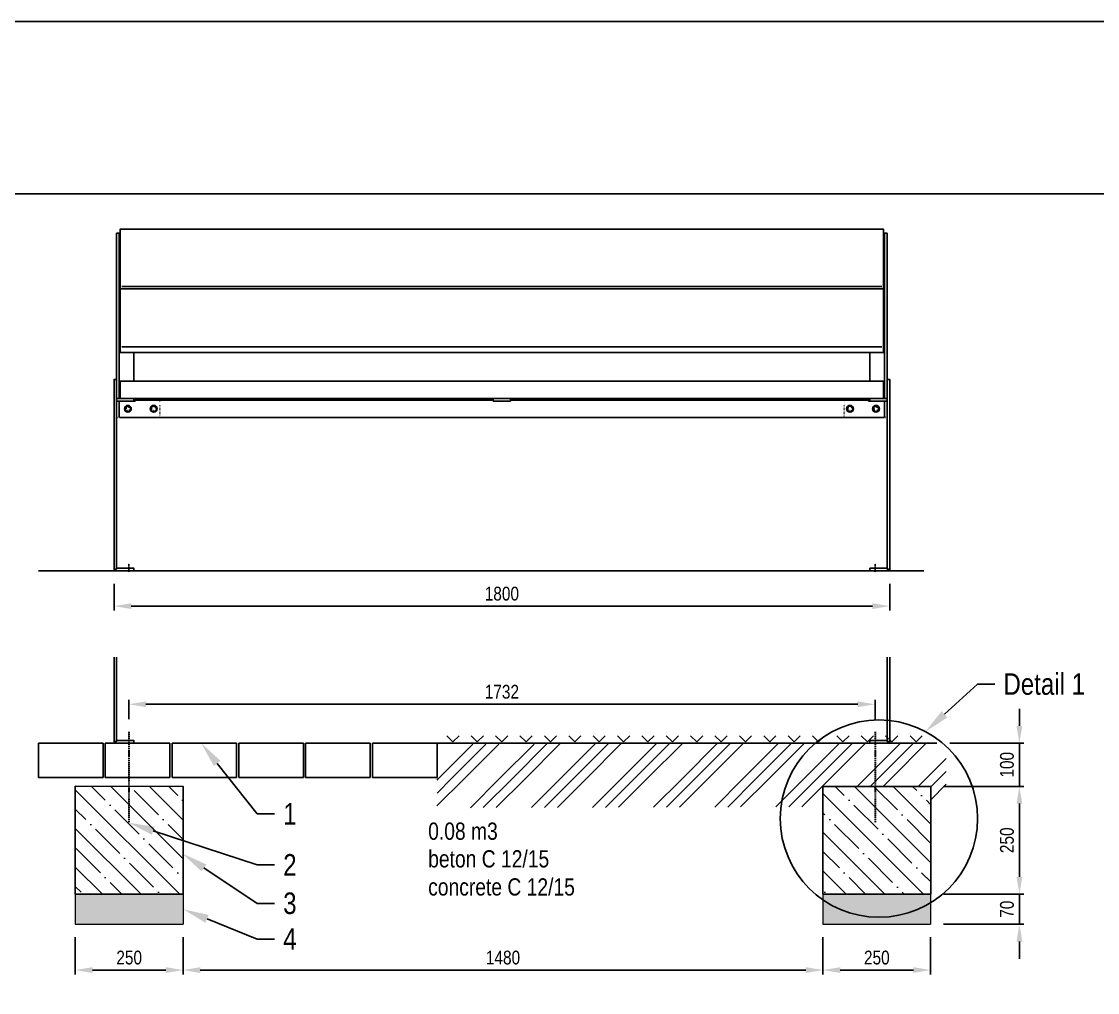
# Model space of a CAD drawing. Header units: millimetres. Extents: x 5064 to 11004, y 3085 to 7285.
# Drawn here: x 6496 to 8993, y 5032 to 7285 of the extents above; entities that cross this region are included whole.
import ezdxf
from ezdxf import colors
from ezdxf.entities.mleader import LeaderData, LeaderLine
from ezdxf.math import Vec2, Vec3

# ---------------------------------------------------------------- set-up
doc = ezdxf.new("R2010")
doc.units = ezdxf.units.MM
doc.header["$LTSCALE"] = 0.3
doc.linetypes.add('ACAD_ISO07W100', pattern=[3.5, 0.5, -3])
doc.linetypes.add('DashDot', pattern=[15, 9, -3, 0, -3])
doc.layers.add('Nekreslit', color=6, linetype='Continuous', plot=False)
doc.layers.add('SRAFY', color=251, linetype='Continuous', lineweight=13)
doc.styles.add('SEACAD_Arial', font='arial.ttf', dxfattribs={"width": 0.8})
doc.dimstyles.new('ISO-25', dxfattribs={"dimtxt": 1.6, "dimasz": 2, "dimexe": 0.5, "dimexo": 1.5, "dimtad": 1, "dimdec": 0, "dimtxsty": 'SEACAD_Arial', "dimcen": 2, "dimadec": 0, "dimazin": 0, "dimtfac": 1, "dimtdec": 0, "dimtmove": 0, "dimatfit": 3, "dimfxl": 1, "dimarcsym": 0})

# ---------------------------------------------------------------- blocks, each defined once
blk = doc.blocks.new('*D166')
at = {"color": 0, "lineweight": -2, "transparency": 16777216}
for p, q in [((6744.9, 5666.5), (6744.9, 5710.7)), ((6784.9, 5700.7), (8436.9, 5700.7)), ((8476.9, 5666.5), (8476.9, 5710.7))]:
    blk.add_line(p, q, dxfattribs=at)
at = {"color": 0, "transparency": 16777216}
for points in [[(6784.9, 5707.4), (6784.9, 5694), (6744.9, 5700.7)], [(8436.9, 5707.4), (8436.9, 5694), (8476.9, 5700.7)]]:
    blk.add_solid(points, dxfattribs=at)
at = {"layer": 'Defpoints', "color": 0, "transparency": 16777216}
for p in [(8476.9, 5700.7), (6744.9, 5636.5), (8476.9, 5636.5)]:
    blk.add_point(p, dxfattribs=at)
at = {"color": 0, "transparency": 16777216, "insert": (7610.9, 5729.6), "char_height": 32, "attachment_point": 5, "style": 'SEACAD_Arial'}
blk.add_mtext('1732', dxfattribs=at)
blk = doc.blocks.new('*D167')
at = {"color": 0, "lineweight": -2, "transparency": 16777216}
for p, q in [((8685.5, 5510.1), (8821.9, 5510.1)), ((8811.9, 5470.1), (8811.9, 5300.1)), ((8635.9, 5260.1), (8821.9, 5260.1))]:
    blk.add_line(p, q, dxfattribs=at)
at = {"color": 0, "transparency": 16777216}
for points in [[(8805.2, 5470.1), (8818.6, 5470.1), (8811.9, 5510.1)], [(8805.2, 5300.1), (8818.6, 5300.1), (8811.9, 5260.1)]]:
    blk.add_solid(points, dxfattribs=at)
at = {"layer": 'Defpoints', "color": 0, "transparency": 16777216}
for p in [(8655.5, 5510.1), (8605.9, 5260.1), (8811.9, 5260.1)]:
    blk.add_point(p, dxfattribs=at)
at = {"color": 0, "transparency": 16777216, "insert": (8783.1, 5385.1), "char_height": 32, "attachment_point": 5, "rotation": 90, "style": 'SEACAD_Arial'}
blk.add_mtext('250', dxfattribs=at)
blk = doc.blocks.new('*D168')
at = {"color": 0, "lineweight": -2, "transparency": 16777216}
for p, q in [((8811.9, 5300.1), (8811.9, 5340.1)), ((8635.9, 5260.1), (8821.9, 5260.1)), ((8811.9, 5260.1), (8811.9, 5190.1)), ((8635.9, 5190.1), (8821.9, 5190.1)), ((8811.9, 5150.1), (8811.9, 5110.1))]:
    blk.add_line(p, q, dxfattribs=at)
at = {"color": 0, "transparency": 16777216}
for points in [[(8805.2, 5300.1), (8818.6, 5300.1), (8811.9, 5260.1)], [(8805.2, 5150.1), (8818.6, 5150.1), (8811.9, 5190.1)]]:
    blk.add_solid(points, dxfattribs=at)
at = {"layer": 'Defpoints', "color": 0, "transparency": 16777216}
for p in [(8605.9, 5260.1), (8605.9, 5190.1), (8811.9, 5190.1)]:
    blk.add_point(p, dxfattribs=at)
at = {"color": 0, "transparency": 16777216, "insert": (8783.1, 5225.1), "char_height": 32, "attachment_point": 5, "rotation": 90, "style": 'SEACAD_Arial'}
blk.add_mtext('70', dxfattribs=at)
blk = doc.blocks.new('*D169')
at = {"color": 0, "lineweight": -2, "transparency": 16777216}
for p, q in [((6621, 5160.1), (6621, 5073.8)), ((6871, 5160.1), (6871, 5073.8)), ((6661, 5083.8), (6831, 5083.8))]:
    blk.add_line(p, q, dxfattribs=at)
at = {"color": 0, "transparency": 16777216}
for points in [[(6661, 5090.5), (6661, 5077.1), (6621, 5083.8)], [(6831, 5090.5), (6831, 5077.1), (6871, 5083.8)]]:
    blk.add_solid(points, dxfattribs=at)
at = {"layer": 'Defpoints', "color": 0, "transparency": 16777216}
for p in [(6621, 5190.1), (6871, 5190.1), (6871, 5083.8)]:
    blk.add_point(p, dxfattribs=at)
at = {"color": 0, "transparency": 16777216, "insert": (6746, 5112.7), "char_height": 32, "attachment_point": 5, "style": 'SEACAD_Arial'}
blk.add_mtext('250', dxfattribs=at)
blk = doc.blocks.new('*D170')
at = {"color": 0, "lineweight": -2, "transparency": 16777216}
for p, q in [((8356, 5160.1), (8356, 5073.8)), ((8605.9, 5160.1), (8605.9, 5073.8)), ((8396, 5083.8), (8565.9, 5083.8))]:
    blk.add_line(p, q, dxfattribs=at)
at = {"color": 0, "transparency": 16777216}
for points in [[(8396, 5090.5), (8396, 5077.2), (8356, 5083.8)], [(8565.9, 5090.5), (8565.9, 5077.2), (8605.9, 5083.8)]]:
    blk.add_solid(points, dxfattribs=at)
at = {"layer": 'Defpoints', "color": 0, "transparency": 16777216}
for p in [(8356, 5190.1), (8605.9, 5190.1), (8605.9, 5083.8)]:
    blk.add_point(p, dxfattribs=at)
at = {"color": 0, "transparency": 16777216, "insert": (8481, 5112.7), "char_height": 32, "attachment_point": 5, "style": 'SEACAD_Arial'}
blk.add_mtext('250', dxfattribs=at)
blk = doc.blocks.new('*D171')
at = {"color": 0, "lineweight": -2, "transparency": 16777216}
for p, q in [((6871, 5160.1), (6871, 5073.8)), ((8356, 5160.1), (8356, 5073.8)), ((6911, 5083.8), (8316, 5083.8))]:
    blk.add_line(p, q, dxfattribs=at)
at = {"color": 0, "transparency": 16777216}
for points in [[(6911, 5090.5), (6911, 5077.1), (6871, 5083.8)], [(8316, 5090.5), (8316, 5077.1), (8356, 5083.8)]]:
    blk.add_solid(points, dxfattribs=at)
at = {"layer": 'Defpoints', "color": 0, "transparency": 16777216}
for p in [(6871, 5190.1), (8356, 5190.1), (8356, 5083.8)]:
    blk.add_point(p, dxfattribs=at)
at = {"color": 0, "transparency": 16777216, "insert": (7613.5, 5112.7), "char_height": 32, "attachment_point": 5, "style": 'SEACAD_Arial'}
blk.add_mtext('1480', dxfattribs=at)
blk = doc.blocks.new('*D172')
at = {"color": 0, "lineweight": -2, "transparency": 16777216}
for p, q in [((8811.9, 5650.4), (8811.9, 5690.4)), ((8650.4, 5610.4), (8821.9, 5610.4)), ((8811.9, 5510.1), (8811.9, 5610.4)), ((8636, 5510.1), (8821.9, 5510.1)), ((8811.9, 5470.1), (8811.9, 5430.1))]:
    blk.add_line(p, q, dxfattribs=at)
at = {"color": 0, "transparency": 16777216}
for points in [[(8805.2, 5650.4), (8818.6, 5650.4), (8811.9, 5610.4)], [(8805.2, 5470.1), (8818.6, 5470.1), (8811.9, 5510.1)]]:
    blk.add_solid(points, dxfattribs=at)
at = {"layer": 'Defpoints', "color": 0, "transparency": 16777216}
for p in [(8620.4, 5610.4), (8811.9, 5610.4), (8606, 5510.1)]:
    blk.add_point(p, dxfattribs=at)
at = {"color": 0, "transparency": 16777216, "insert": (8783.1, 5560.3), "char_height": 32, "attachment_point": 5, "rotation": 90, "style": 'SEACAD_Arial'}
blk.add_mtext('100', dxfattribs=at)
blk = doc.blocks.new('*D173')
at = {"color": 0, "lineweight": -2, "transparency": 16777216}
for p, q in [((6710.9, 5980.4), (6710.9, 5918.5)), ((8510.9, 5980.4), (8510.9, 5918.5)), ((6750.9, 5928.5), (8470.9, 5928.5))]:
    blk.add_line(p, q, dxfattribs=at)
at = {"color": 0, "transparency": 16777216}
for points in [[(6750.9, 5935.2), (6750.9, 5921.8), (6710.9, 5928.5)], [(8470.9, 5935.2), (8470.9, 5921.8), (8510.9, 5928.5)]]:
    blk.add_solid(points, dxfattribs=at)
at = {"layer": 'Defpoints', "color": 0, "transparency": 16777216}
for p in [(6710.9, 6010.4), (8510.9, 6010.4), (8510.9, 5928.5)]:
    blk.add_point(p, dxfattribs=at)
at = {"color": 0, "transparency": 16777216, "insert": (7610.9, 5957.3), "char_height": 32, "attachment_point": 5, "style": 'SEACAD_Arial'}
blk.add_mtext('1800', dxfattribs=at)

msp = doc.modelspace()

# ---------------------------------------------------------------- hatches: boundary and pattern name
at = {"layer": 'SRAFY'}
h = msp.add_hatch(dxfattribs=at)
h.set_pattern_fill('TERACO', color=256, scale=20)
h.set_pattern_definition([(45, (200, 295.79), (-28.28427, 28.28427), [20, -20]), (135, (256.57, 295.79), (-28.28427, -28.28427), [20, -20])])
h.paths.add_polyline_path([(7460.4, 5610.4), (7460.4, 5633.5), (8590.4, 5633.5), (8590.4, 5610.5)])
h = msp.add_hatch(dxfattribs=at)
h.set_pattern_fill('GOST_GROUND', color=256, scale=10)
h.set_pattern_definition([(45, (251.48, 295.79), (141.4214, -9e-15), [200]), (45, (281.48, 295.79), (141.4214, -9e-15), [200]), (45, (311.48, 295.79), (141.4214, -9e-15), [200])])
h.paths.add_polyline_path([(8355.9, 5462.8), (7460.3, 5460.5), (7460.6, 5608), (8641.9, 5610.4), (8641.9, 5463), (8606, 5463), (8606, 5510.1), (8355.9, 5510.1)])
h = msp.add_hatch(dxfattribs=at)
h.set_pattern_fill('ANSI35', color=256, scale=10, angle=90)
h.paths.add_polyline_path([(6870.9, 5510.1), (6621, 5510.4), (6621, 5260.1), (6871, 5260.1)])
h = msp.add_hatch(dxfattribs=at)
h.set_pattern_fill('ANSI35', color=256, scale=10, angle=90)
h.set_pattern_definition([(135, (289.48, 0.008), (-44.9013, -44.9013), []), (135, (289.48, 44.91), (-44.9013, -44.9013), [79.375, -15.875, 0, -15.875])])
h.paths.add_polyline_path([(8605.9, 5510.1), (8355.9, 5510.1), (8355.9, 5260.1), (8606, 5260.1)])
h = msp.add_hatch(dxfattribs=at)
h.set_pattern_fill('AR-SAND', color=256, scale=0.5)
h.set_pattern_definition([(37.5, (-5940, 0), (-0.800016, 24.470662), [0, -19.304, 0, -21.59, 0, -20.6375]), (7.5, (-5940, 0), (22.476164, 35.841255), [0, -10.414, 0, -17.399, 0, -6.6675]), (327.5, (-5955.62, 0), (39.549619, 0.07186), [0, -6.35, 0, -22.86, 0, -29.845]), (317.5, (-5955.62, 0), (38.17782, 11.146466), [0, -3.175, 0, -14.986, 0, -17.145])])
h.paths.add_polyline_path([(6871, 5260.1), (6621, 5260.1), (6621, 5190.1), (6871, 5190.1)])
h.paths.add_polyline_path([(8355.9, 5260.1), (8606, 5260.1), (8606, 5190.1), (8356, 5190.1)])

# ---------------------------------------------------------------- linework, layer by layer
for p, q in [((6716.9, 6793.9), (6722.9, 6793.9)), ((6716.9, 6410.5), (6716.9, 6793.9)), ((6722.9, 6410.5), (6722.9, 6793.9)), ((8498.9, 6410.5), (8498.9, 6793.9)), ((8504.9, 6793.9), (8498.9, 6793.9)), ((8504.9, 6410.5), (8504.9, 6793.9)), ((6722.9, 6784.4), (6724.9, 6784.4)), ((8498.9, 6784.4), (8496.9, 6784.4)), ((6728.9, 6670.6), (8492.9, 6670.6)), ((6728.9, 6530.6), (8492.9, 6530.6)), ((8464.9, 6450.5), (8464.9, 6517.1)), ((6756.9, 6450.5), (6756.9, 6516.9)), ((6756.9, 6404.5), (6759.9, 6404.5)), ((6759.9, 6404.5), (6759.9, 6406.5)), ((8461.9, 6404.5), (8461.9, 6406.5)), ((8464.9, 6404.5), (8461.9, 6404.5)), ((7460.4, 5610.4), (8620.4, 5610.4))]:
    msp.add_line(p, q)
at = {"color": 0, "linetype": 'DashDot', "ltscale": 0.1}
for p, q in [((6744.9, 6027.4), (6744.9, 6007.4)), ((8476.9, 6027.4), (8476.9, 6007.4))]:
    msp.add_line(p, q, dxfattribs=at)
at = {"color": 7, "linetype": 'Continuous'}
for p, q in [((6535.4, 6010.4), (8590.4, 6010.4)), ((6685.4, 5610.4), (6535.4, 5610.4)), ((6535.4, 5610.4), (6535.4, 5530.4)), ((6685.4, 5530.4), (6685.4, 5610.4)), ((6840.4, 5610.4), (6690.4, 5610.4)), ((6690.4, 5610.4), (6690.4, 5530.4)), ((6840.4, 5530.4), (6840.4, 5610.4)), ((6995.4, 5610.4), (6845.4, 5610.4)), ((6845.4, 5610.4), (6845.4, 5530.4)), ((6995.4, 5530.4), (6995.4, 5610.4)), ((7150.4, 5610.4), (7000.4, 5610.4)), ((7000.4, 5610.4), (7000.4, 5530.4)), ((7150.4, 5530.4), (7150.4, 5610.4)), ((7305.4, 5610.4), (7155.4, 5610.4)), ((7155.4, 5610.4), (7155.4, 5530.4)), ((7305.4, 5530.4), (7305.4, 5610.4)), ((7460.4, 5610.4), (7310.4, 5610.4)), ((7310.4, 5610.4), (7310.4, 5530.4)), ((7460.4, 5530.4), (7460.4, 5610.4)), ((6535.4, 5530.4), (6685.4, 5530.4)), ((6690.4, 5530.4), (6840.4, 5530.4)), ((6845.4, 5530.4), (6995.4, 5530.4)), ((7000.4, 5530.4), (7150.4, 5530.4)), ((7155.4, 5530.4), (7305.4, 5530.4)), ((7310.4, 5530.4), (7460.4, 5530.4))]:
    msp.add_line(p, q, dxfattribs=at)
at = {"lineweight": 15}
for p, q in [((6665.9, 6010.4), (6715.9, 6010.4)), ((8466.5, 5610.4), (8416.5, 5610.4))]:
    msp.add_line(p, q, dxfattribs=at)
at = {"linetype": 'DashDot', "lineweight": 30}
for p, q in [((6744.9, 5636.5), (6744.9, 5425.8)), ((8476.9, 5636.5), (8476.9, 5425.8))]:
    msp.add_line(p, q, dxfattribs=at)
for points in [[(8496.9, 6734.5), (8496.9, 6803), (6724.9, 6803), (6724.9, 6734.5)], [(8496.9, 6666), (8496.9, 6803), (6724.9, 6803), (6724.9, 6665)], [(8496.9, 6596.4), (8496.9, 6665), (6724.9, 6665), (6724.9, 6595.4)], [(6716.9, 6404.5), (6756.9, 6404.5), (6756.9, 6410.5), (6716.9, 6410.5)], [(6739.4, 6392.5), (6746.4, 6392.5), (6749.9, 6386.5), (6746.4, 6380.4), (6739.4, 6380.4), (6735.9, 6386.5), (6739.4, 6392.5)], [(6756.9, 6406.5), (7590.9, 6406.5)], [(6799.4, 6392.5), (6806.4, 6392.5), (6809.9, 6386.5), (6806.4, 6380.4), (6799.4, 6380.4), (6795.9, 6386.5), (6799.4, 6392.5)], [(7590.9, 6404.5), (7630.9, 6404.5), (7630.9, 6410.5), (7590.9, 6410.5)], [(7630.9, 6406.5), (8464.9, 6406.5)], [(8422.4, 6392.5), (8415.4, 6392.5), (8411.9, 6386.5), (8415.4, 6380.4), (8422.4, 6380.4), (8425.9, 6386.5), (8422.4, 6392.5)], [(8504.9, 6404.5), (8464.9, 6404.5), (8464.9, 6410.5), (8504.9, 6410.5)], [(8482.4, 6392.5), (8475.4, 6392.5), (8471.9, 6386.5), (8475.4, 6380.4), (8482.4, 6380.4), (8485.9, 6386.5), (8482.4, 6392.5)], [(6716.9, 6016.4), (6756.9, 6016.4), (6756.9, 6010.4), (6710.9, 6010.4), (6710.9, 6016.4), (6710.9, 6016.4)], [(8504.9, 6016.4), (8464.9, 6016.4), (8464.9, 6010.4), (8510.9, 6010.4), (8510.9, 6016.4), (8510.9, 6016.4)], [(6710.9, 5810.4), (6710.9, 5614.4), (6716.9, 5614.4), (6716.9, 5810.4)], [(8510.9, 5810.4), (8510.9, 5614.4), (8504.9, 5614.4), (8504.9, 5810.4)], [(6716.9, 5616.4), (6756.9, 5616.4), (6756.9, 5610.4), (6710.9, 5610.4), (6710.9, 5616.4), (6710.9, 5616.4)], [(8504.9, 5616.4), (8464.9, 5616.4), (8464.9, 5610.4), (8510.9, 5610.4), (8510.9, 5616.4), (8510.9, 5616.4)]]:
    msp.add_lwpolyline(points)
for points in [[(6724.9, 6517.1), (8496.9, 6517.1), (8496.9, 6665), (6724.9, 6665)], [(6710.9, 6014.4), (6716.9, 6014.4), (6716.9, 6454.5), (6710.9, 6454.5)], [(6724.9, 6410.5), (8496.9, 6410.5), (8496.9, 6450.5), (6724.9, 6450.5)], [(8510.9, 6014.4), (8504.9, 6014.4), (8504.9, 6454.5), (8510.9, 6454.5)], [(7590.9, 6404.5), (7630.9, 6404.5), (7630.9, 6410.5), (7590.9, 6410.5)], [(6621, 5260.1), (6871, 5260.1), (6870.9, 5510.1), (6621, 5510.4)], [(8355.9, 5260.1), (8606, 5260.1), (8606, 5510.1), (8355.9, 5510.1)]]:
    msp.add_lwpolyline(points, close=True)
at = {"linetype": 'ACAD_ISO07W100', "ltscale": 3}
for points in [[(6716.9, 6404.5), (6716.9, 6366.5), (6814.9, 6366.5, 0.414214), (6816.9, 6368.5), (6816.9, 6404.5, 0.414214), (6814.9, 6406.5), (6756.9, 6406.5)], [(8504.9, 6404.5), (8504.9, 6366.5), (8406.9, 6366.5, -0.414214), (8404.9, 6368.5), (8404.9, 6404.5, -0.414214), (8406.9, 6406.5), (8464.9, 6406.5)]]:
    msp.add_lwpolyline(points, format="xyb", dxfattribs=at)
msp.add_lwpolyline([(8498.9, 6404.5), (8498.9, 6368.5, -0.414214), (8496.9, 6366.5), (6724.9, 6366.5, -0.414214), (6722.9, 6368.5), (6722.9, 6404.5)], format="xyb")
for centre, radius in [((6742.9, 6386.5), 8), ((6802.9, 6386.5), 8), ((8418.9, 6386.5), 8), ((8478.9, 6386.5), 8), ((8485.9, 5435.4), 229)]:
    msp.add_circle(centre, radius)
for centre in [(6742.9, 6386.5), (6802.9, 6386.5), (8418.9, 6386.5), (8478.9, 6386.5)]:
    msp.add_circle(centre, 4, dxfattribs=at)
at = {"color": 7, "linetype": 'Continuous'}
for centre in [(8590.4, 5610.4), (8590.4, 5610.4), (8566, 5260.1), (8566, 5260.1)]:
    msp.add_circle(centre, 0.01, dxfattribs=at)
at = {"layer": 'Nekreslit'}
for points in [[(5064.4, 3085.3), (11004.4, 3085.3), (11004.4, 7285.3), (5064.4, 7285.3)], [(5464.4, 3285.3), (9504.4, 3285.3), (9504.4, 6885.3), (5464.4, 6885.3)]]:
    msp.add_lwpolyline(points, close=True, dxfattribs=at)
at = {"layer": 'SRAFY'}
for p, q in [((6621, 5260.1), (6621, 5190.1)), ((6871, 5260.1), (6871, 5190.1)), ((8356, 5260.1), (8356, 5190.1)), ((8605.9, 5260.1), (8605.9, 5190.1)), ((6621, 5190.1), (6871, 5190.1)), ((8356, 5190.1), (8605.9, 5190.1))]:
    msp.add_line(p, q, dxfattribs=at)

# ---------------------------------------------------------------- texts
at = {"style": 'SEACAD_Arial', "width": 0.8}
for s, p in [('0.08 m3', (7439.9, 5386.2)), ('beton C 12/15', (7439.9, 5322)), ('concrete C 12/15', (7439.9, 5256.8))]:
    msp.add_text(s, height=40, dxfattribs=at).set_placement(p)

# ---------------------------------------------------------------- dimensions: what is measured, and where the dimension line sits
dim = msp.add_linear_dim(base=(8510.9, 5928.5), p1=(6710.9, 6010.4), p2=(8510.9, 6010.4), dimstyle='ISO-25')
dim.commit()
dim.dimension.update_dxf_attribs({"geometry": '*D173', "text_midpoint": (7610.9, 5957.3)})
for base, p1, p2, override, picture, middle in [((8476.9, 5700.7), (6744.9, 5636.5), (8476.9, 5636.5), {"dimscale": 0, "dimrnd": 1}, '*D166', (7610.9, 5729.6)), ((6871, 5083.8), (6621, 5190.1), (6871, 5190.1), {"dimscale": 0, "dimtix": 0, "dimtofl": 1, "dimtmove": 0, "dimatfit": 3}, '*D169', (6746, 5112.7)), ((8356, 5083.8), (6871, 5190.1), (8356, 5190.1), {"dimscale": 0, "dimrnd": 10, "dimtix": 0, "dimtofl": 1, "dimtmove": 0, "dimatfit": 3}, '*D171', (7613.5, 5112.7)), ((8605.9, 5083.8), (8356, 5190.1), (8605.9, 5190.1), {"dimscale": 0, "dimtix": 0, "dimtofl": 1, "dimtmove": 0, "dimatfit": 3}, '*D170', (8481, 5112.7))]:
    dim = msp.add_linear_dim(base=base, p1=p1, p2=p2, dimstyle='ISO-25', override=override)
    dim.commit()
    dim.dimension.update_dxf_attribs({"geometry": picture, "text_midpoint": middle})
dim = msp.add_linear_dim(base=(8811.9, 5610.4), p1=(8606, 5510.1), p2=(8620.4, 5610.4), angle=90, dimstyle='ISO-25')
dim.commit()
dim.dimension.update_dxf_attribs({"geometry": '*D172', "text_midpoint": (8783.1, 5560.3)})
for base, p1, p2, override, picture, middle in [((8811.9, 5260.1), (8655.5, 5510.1), (8605.9, 5260.1), {"dimscale": 0}, '*D167', (8783.1, 5385.1)), ((8811.9, 5190.1), (8605.9, 5260.1), (8605.9, 5190.1), {"dimscale": 0, "dimtmove": 1}, '*D168', (8783.1, 5225.1))]:
    dim = msp.add_linear_dim(base=base, p1=p1, p2=p2, angle=90, dimstyle='ISO-25', override=override)
    dim.commit()
    dim.dimension.update_dxf_attribs({"geometry": picture, "text_midpoint": middle})

# ---------------------------------------------------------------- leaders
ml = msp.add_multileader_mtext('Standard')
ml.set_content('Detail 1', color=256, style='SEACAD_Arial')
ml.set_leader_properties(lineweight=-3)
ml.build(insert=Vec2(0, 0))
ml.multileader.update_dxf_attribs({"text_right_attachment_type": 6, "dogleg_length": 2, "arrow_head_size": 60, "scale": 20})
ctx = ml.context
ctx.base_point, ctx.scale, ctx.char_height, ctx.arrow_head_size, ctx.landing_gap_size, ctx.plane_origin = Vec3(8754.8, 5747.3), 20, 50, 60, 20, Vec3(10162, 5637.1)
ctx.right_attachment = 6
notes = []
notes.append((ctx, [(0, (1, 1, 0), (8714.8, 5747.3), (1, 0), 40, [(0, [(8593.7, 5637)], 0, [])])]))
ctx.mtext.insert, ctx.mtext.flow_direction = Vec3(8774.8, 5772.7), 5
ml = msp.add_multileader_mtext('Standard')
ml.set_content('1', color=256, style='SEACAD_Arial')
ml.set_leader_properties()
ml.build(insert=Vec2(0, 0))
ml.multileader.update_dxf_attribs({"text_right_attachment_type": 6, "dogleg_length": 2, "arrow_head_size": 60, "scale": 20})
ctx = ml.context
ctx.base_point, ctx.scale, ctx.char_height, ctx.arrow_head_size, ctx.landing_gap_size, ctx.plane_origin = Vec3(7083.4, 5446.3), 20, 50, 60, 20, Vec3(6820.4, 5610.4)
ctx.right_attachment = 6
notes.append((ctx, [(0, (1, 1, 0), (7043.4, 5446.3), (1, 0), 40, [(0, [(6913, 5610.4)], 0, [])])]))
ctx.mtext.insert, ctx.mtext.flow_direction = Vec3(7103.4, 5471.3), 5
ml = msp.add_multileader_mtext('Standard')
ml.set_content('2', color=256, style='SEACAD_Arial')
ml.set_leader_properties()
ml.build(insert=Vec2(0, 0))
ml.multileader.update_dxf_attribs({"text_right_attachment_type": 6, "dogleg_length": 2, "arrow_head_size": 60, "scale": 20})
ctx = ml.context
ctx.base_point, ctx.scale, ctx.char_height, ctx.arrow_head_size, ctx.landing_gap_size, ctx.plane_origin = Vec3(7083.4, 5328), 20, 50, 60, 20, Vec3(6740.9, 5425.8)
ctx.right_attachment = 6
notes.append((ctx, [(0, (1, 1, 0), (7043.4, 5328), (1, 0), 40, [(0, [(6744.9, 5425.8)], 0, [])])]))
ctx.mtext.insert, ctx.mtext.flow_direction = Vec3(7103.4, 5353), 5
ml = msp.add_multileader_mtext('Standard')
ml.set_content('3', color=256, style='SEACAD_Arial')
ml.set_leader_properties()
ml.build(insert=Vec2(0, 0))
ml.multileader.update_dxf_attribs({"text_right_attachment_type": 6, "dogleg_length": 2, "arrow_head_size": 60, "scale": 20})
ctx = ml.context
ctx.base_point, ctx.scale, ctx.char_height, ctx.arrow_head_size, ctx.landing_gap_size, ctx.plane_origin = Vec3(7083.4, 5238.4), 20, 50, 60, 20, Vec3(6739.9, 5213)
ctx.right_attachment = 6
notes.append((ctx, [(0, (1, 1, 0), (7043.4, 5238.4), (1, 0), 40, [(0, [(6869.6, 5354.1)], 0, [])])]))
ctx.mtext.insert, ctx.mtext.flow_direction = Vec3(7103.4, 5263.9), 5
ml = msp.add_multileader_mtext('Standard')
ml.set_content('4', color=256, style='SEACAD_Arial')
ml.set_leader_properties()
ml.build(insert=Vec2(0, 0))
ml.multileader.update_dxf_attribs({"text_right_attachment_type": 6, "dogleg_length": 2, "arrow_head_size": 60, "scale": 20})
ctx = ml.context
ctx.base_point, ctx.scale, ctx.char_height, ctx.arrow_head_size, ctx.landing_gap_size, ctx.plane_origin = Vec3(7083.4, 5155.8), 20, 50, 60, 20, Vec3(6660.8, 5266.2)
ctx.right_attachment = 6
notes.append((ctx, [(0, (1, 1, 0), (7043.4, 5155.8), (1, 0), 40, [(0, [(6871, 5225.1)], 0, [])])]))
ctx.mtext.insert, ctx.mtext.flow_direction = Vec3(7103.4, 5180.8), 5
for ctx, leaders in notes:
    for number, flags, end, landing, length, lines in leaders:
        leader = LeaderData()
        leader.index, (leader.has_last_leader_line, leader.has_dogleg_vector, leader.attachment_direction) = number, flags
        leader.last_leader_point, leader.dogleg_vector, leader.dogleg_length = Vec3(end), Vec3(landing), length
        for number, points, colour, breaks in lines:
            line = LeaderLine()
            line.index, line.vertices, line.color, line.breaks = number, Vec3.list(points), colors.encode_raw_color(colour), breaks
            leader.lines.append(line)
        ctx.leaders.append(leader)

doc.saveas('drawing.dxf')
